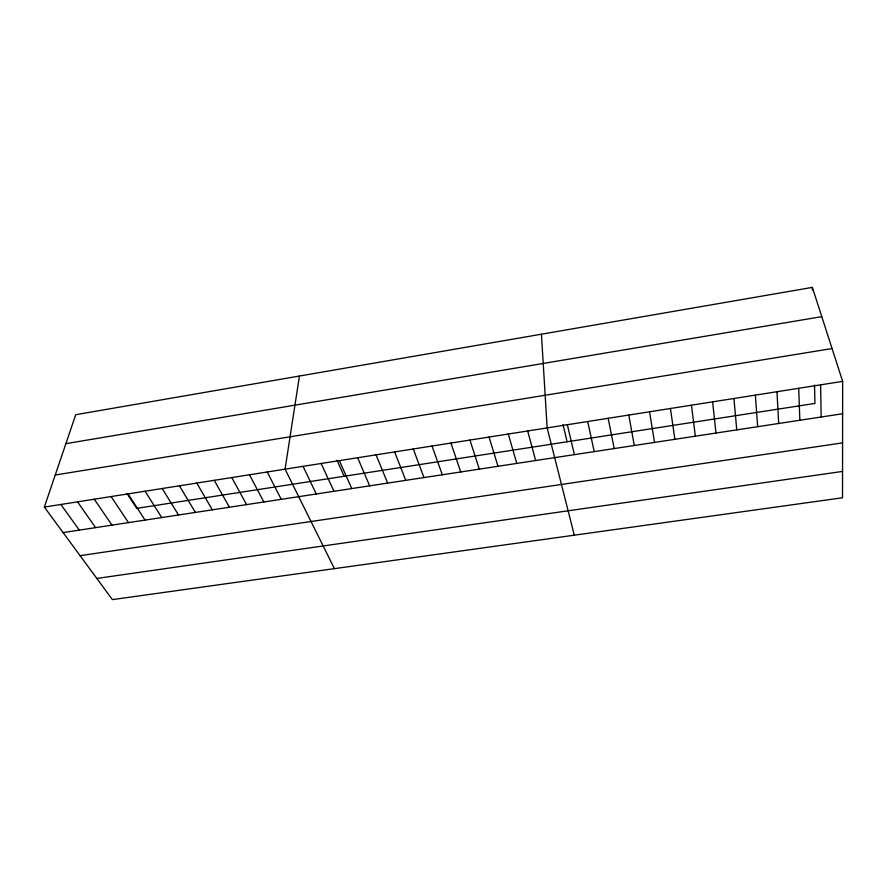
<?xml version="1.0" encoding="UTF-8"?>
<svg xmlns="http://www.w3.org/2000/svg" width="887" height="887" viewBox="0 0 887 887"><rect width="100%" height="100%" fill="white"/><g stroke="black" fill="none" stroke-linecap="round" stroke-linejoin="round"><path stroke-width="1.33" d="M842.65 381.377L842.517 497.773L112.394 599.612L44.35 507.076L75.728 414.695L812.348 287.388L842.65 381.377L44.35 507.076M299.44 376.033L285.071 469.179L334.41 568.645M65.893 443.655L821.783 316.648M55.238 475.022L832.061 348.547M63.11 532.588L842.617 413.741M80.096 555.683L842.583 442.868M96.838 578.446L842.55 471.407M60.893 504.481L79.309 530.116M77.535 501.854L95.608 527.632M94.266 499.226L112.006 525.137M111.108 496.565L128.493 522.62M126.941 493.36L136.709 508.362L814.931 403.43L814.521 385.002M128.038 493.904L145.069 520.092M145.069 491.221L161.744 517.553M162.21 488.526L178.52 514.992M179.451 485.81L195.384 512.42M196.792 483.071L212.359 509.837M214.233 480.333L229.423 507.231M231.784 477.561L246.597 504.614M249.447 474.789L263.86 501.975M267.209 471.984L281.234 499.326M303.055 466.34L316.282 493.981M321.138 463.491L333.967 491.287M337.016 460.253L344.156 476.275M339.344 460.63L351.762 488.582M357.661 457.747L369.657 485.854M376.077 454.843L387.652 483.105M394.615 451.926L405.769 480.344M413.275 448.988L423.986 477.572M432.036 446.028L442.314 474.767M450.929 443.056L460.752 471.962M469.933 440.063L479.313 469.134M489.059 437.058L497.984 466.285M508.295 434.02L516.766 463.424M527.665 430.971L535.659 460.541M574.288 535.183L547.157 427.9L541.436 334.211M563.012 424.64L567.103 441.77M567.358 424.718L574.388 454.632M587.704 421.525L594.223 451.605M608.183 418.298L614.192 448.567M628.783 415.049L634.294 445.507M649.539 411.779L654.517 442.413M670.417 408.497L674.874 439.309M691.45 405.182L695.364 436.193M712.616 401.855L715.986 433.044M733.926 398.496L736.753 429.885M755.369 395.114L757.642 426.691M776.968 391.71L778.675 423.487M798.71 388.295L799.852 420.261M812.348 287.388L812.403 290.071M820.608 384.847L821.162 417.012"/></g></svg>
